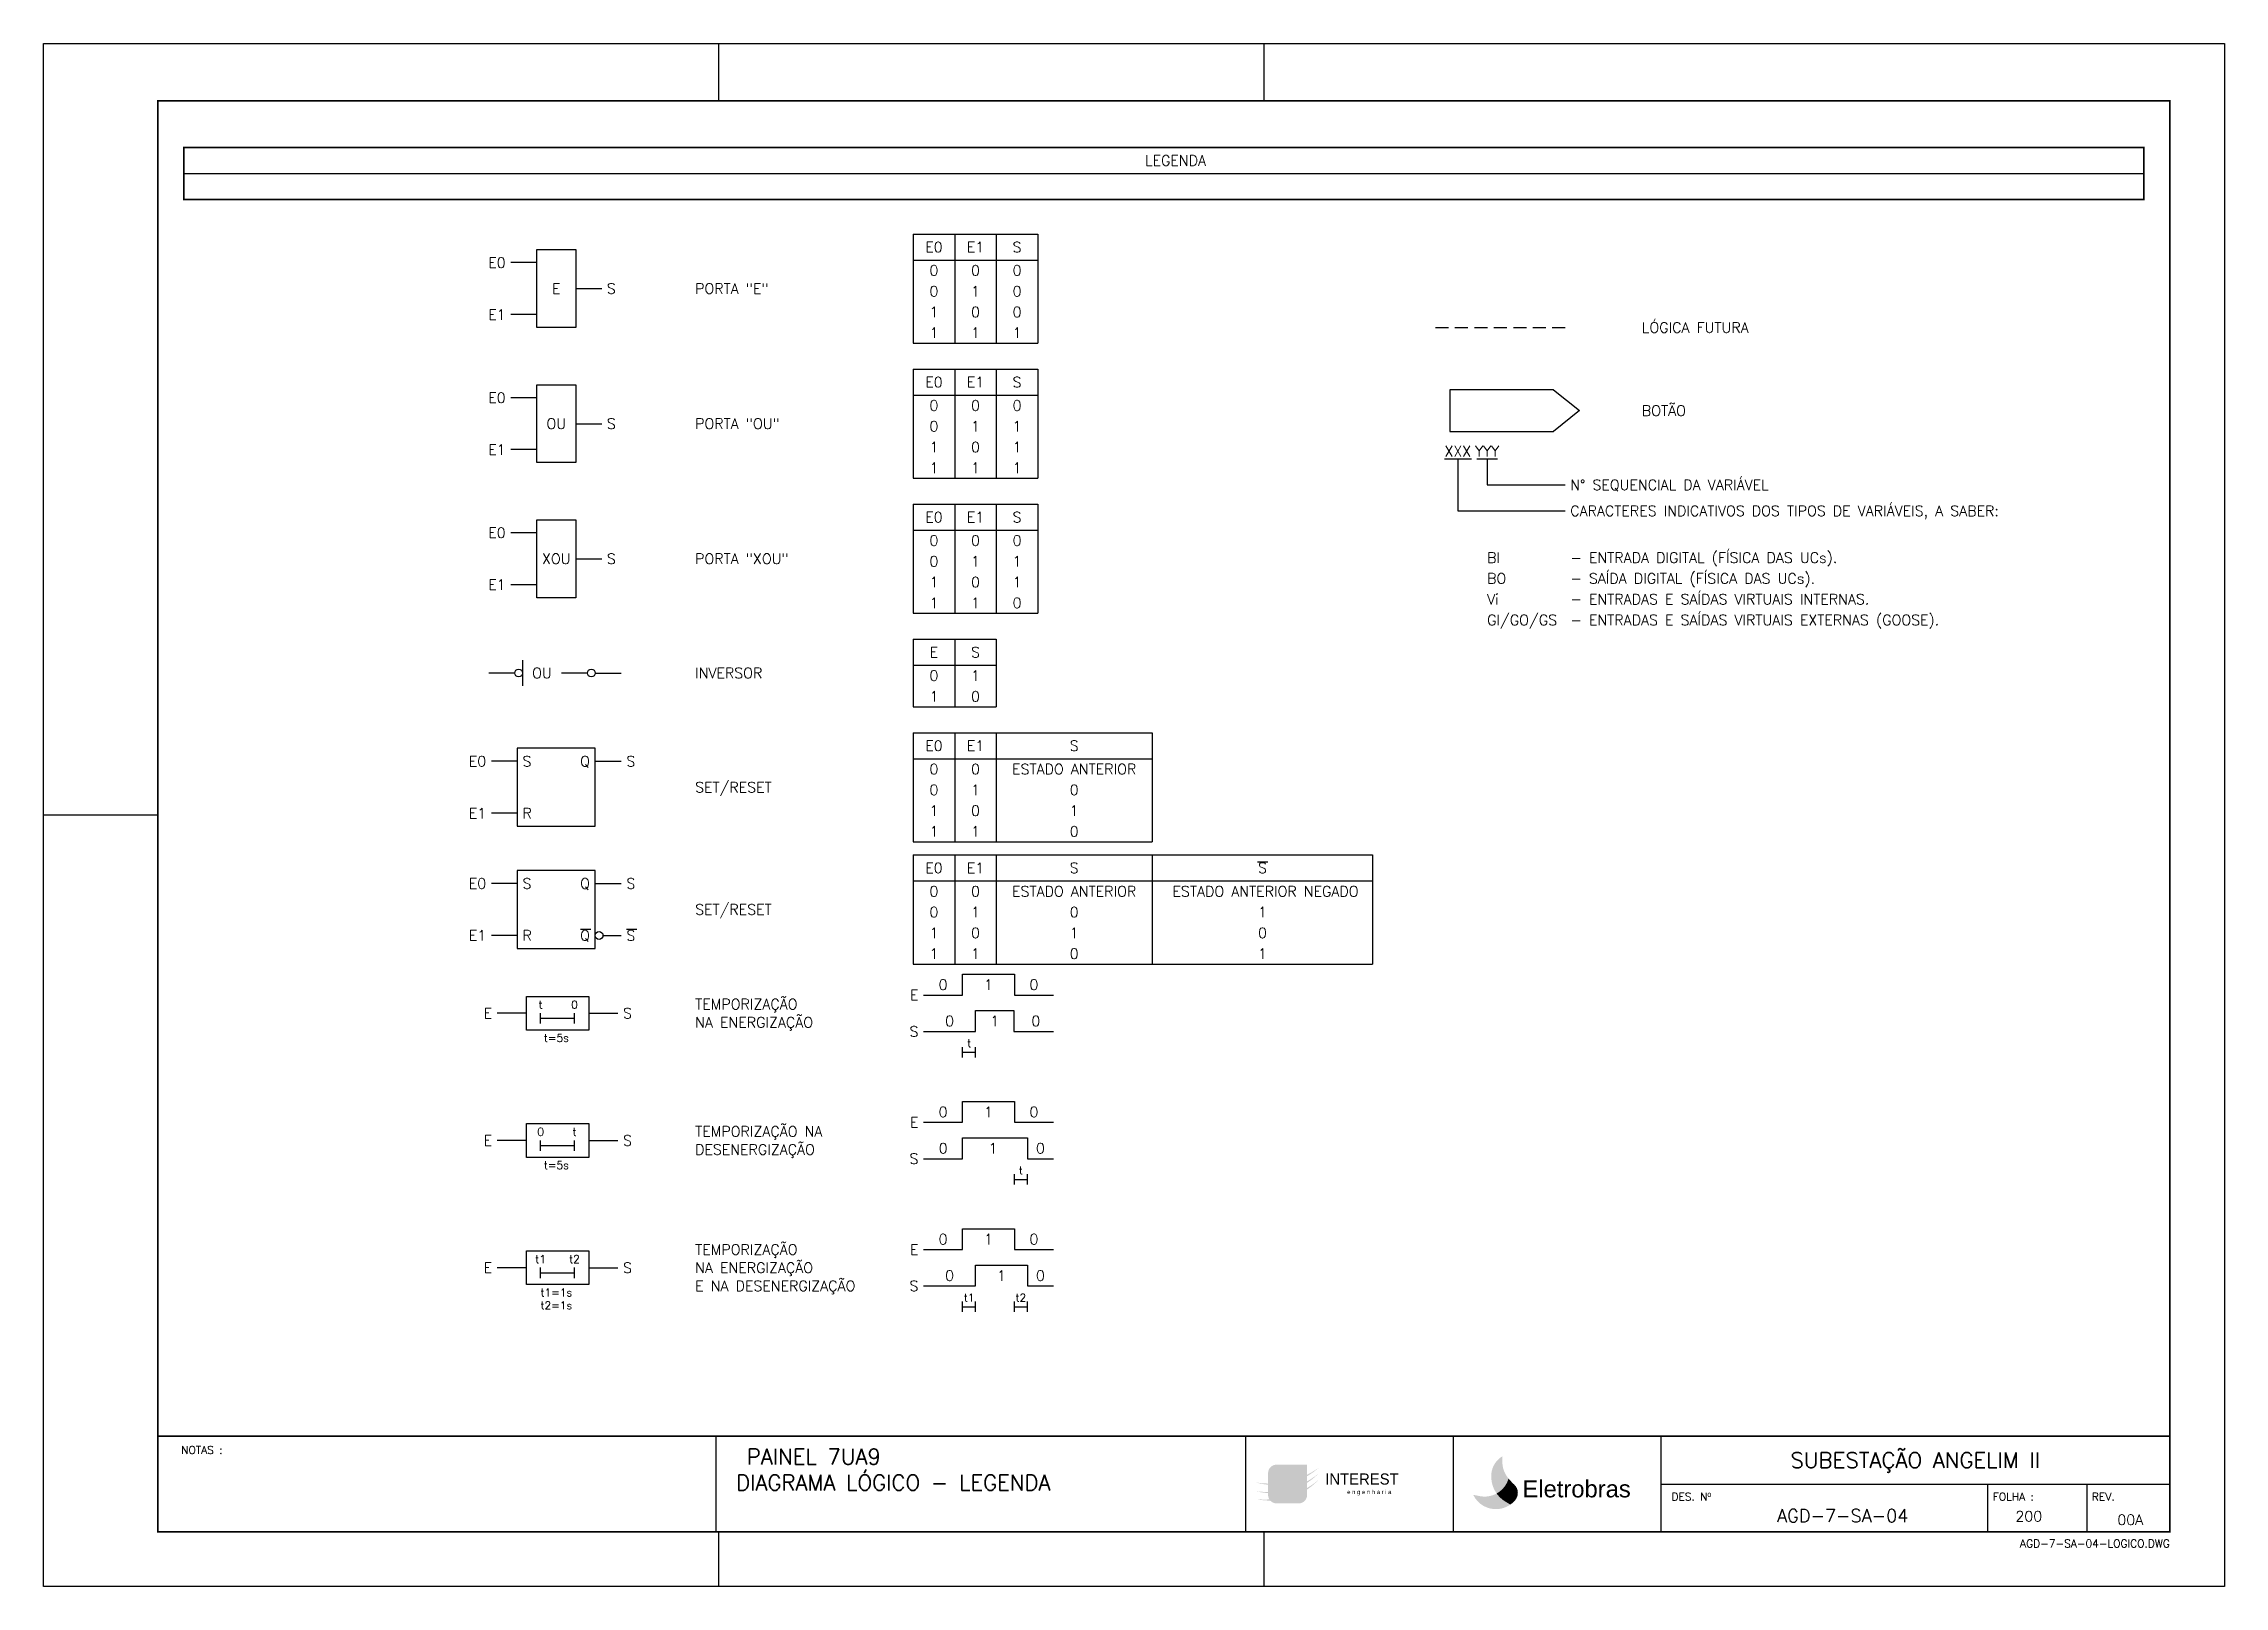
# Model space of a CAD drawing. Header units: millimetres. Extents: x 0 to 420, y 0 to 297.
import ezdxf
from ezdxf.enums import TextEntityAlignment as Align

# ---------------------------------------------------------------- set-up
doc = ezdxf.new("R2010")
doc.units = ezdxf.units.MM
doc.linetypes.add('HIDDEN', pattern=[0.375, 0.25, -0.125])
doc.layers.add('-1', color=7, linetype='Continuous')
doc.layers.add('200', color=7, linetype='Continuous')
doc.styles.add('Romans', font='romans.shx')
doc.styles.add('swis721ltexbt', font='swissel.ttf')
doc.styles.add('TÍTULO', font='bgothm.ttf')

# ---------------------------------------------------------------- blocks, each defined once
blk = doc.blocks.new('05_FLIP-FLOP')
at = {"linetype": 'ByBlock'}
for p, q in [((5, 0), (0, 0)), ((20, 0), (25, 0)), ((5, -10), (0, -10))]:
    blk.add_line(p, q, dxfattribs=at)
blk.add_lwpolyline([(20, -12.5), (20, -3.5), (20, 2.5), (5, 2.5), (5, -12.50736834067609), (20, -12.50736834067609)], dxfattribs=at)
at = {"linetype": 'ByBlock', "style": 'Romans'}
for s, p in [('S', (6, 0)), ('R', (6, -10))]:
    blk.add_text(s, height=2, dxfattribs=at).set_placement(p, align=Align.MIDDLE_LEFT)
blk = doc.blocks.new('Comando')
at = {"lineweight": 25}
for p, q in [((-5, 4), (-25, 4)), ((-25, 4), (-25, -4)), ((-5, 4), (-4.211041237933699e-16, 0)), ((-4.211041237933699e-16, 0), (-5, -4)), ((-25, -4), (-5, -4))]:
    blk.add_line(p, q, dxfattribs=at)
at = {"style": 'Romans', "flags": 12}
for tag, p in [('LINHA1', (-5.466761976042164, 1.71453528811395)), ('LINHA2', (-5.076673393365013, -0.7854647118860498)), ('LINHA3', (-5.104629941686198, -3.28546471188605))]:
    blk.add_attdef(tag, text='', height=2, dxfattribs=at).set_placement(p, align=Align.RIGHT)
blk = doc.blocks.new('A$C50B94123')
at = {"layer": ''}
h = blk.add_hatch(color=30, dxfattribs=at)
h.set_gradient(color1=(5, 5, 5), color2=(133, 133, 133), tint=1, name='SPHERICAL')
edge = h.paths.add_edge_path()
edge.add_arc((-15.26579361261247, 9.644708119324775), 12.83597686203685, 258.065647103654, 316.1711348147143, ccw=False)
edge.add_arc((-16.35620883691172, 13.18511423915987), 16.17472280395064, 264.4513555286467, 309.7854263897207)
edge = h.paths.add_edge_path()
edge.add_arc((-15.02781635183442, 11.0861060865538), 12.835976862037, 256.5523597027098, 314.65784741376996, ccw=False)
edge.add_arc((-16.02435347340315, 14.65407394236269), 16.17472280395063, 262.938068127703, 308.2721389887766)
edge = h.paths.add_edge_path()
edge.add_arc((-14.54554752906074, 12.65599777394488), 12.8359768620369, 254.0424989218203, 312.1479866328806, ccw=False)
edge.add_arc((-15.38488262876513, 16.26418255928405), 16.17472280395056, 260.4282073468137, 305.7622782078874)
h = blk.add_hatch(color=30, dxfattribs=at)
h.set_gradient(color1=(235, 63, 15), color2=(249, 106, 67), tint=1)
edge = h.paths.add_edge_path()
edge.add_arc((-14.04064566026113, 2.091710842868622), 1.63824035376465, 90, 180.0000000000008, ccw=False)
edge.add_line((-14.04064566026113, 3.729951196633294), (-8.162032023640222, 3.729951196633294))
edge.add_line((-8.16203202364045, 3.729951196633294), (-8.16203202364045, -2.092748427320828))
edge.add_arc((-9.800272377405008, -2.092748427320828), 1.638240353764697, -89.99999999999841, 7.958078640513122e-13, ccw=False)
edge.add_line((-9.800272377405008, -3.730988781085614), (-14.04064566026136, -3.730988781085614))
edge.add_arc((-14.04064566026113, -2.092748427320828), 1.638240353764685, 179.9999999999992, 269.99999999999835, ccw=False)
edge.add_line((-15.67888601402592, -2.092748427320828), (-15.67888601402592, 2.091710842868508))
at = {"layer": '', "style": 'TÍTULO'}
blk.add_text('e n g e n h a r i a', height=0.8222418208671064, dxfattribs=at).set_placement((-0.4397592019452077, -1.937870783976848))
at = {"layer": '', "insert": (-4.665700284129571, 2.032010750117422), "char_height": 2.137828734254477, "attachment_point": 1, "style": 'TÍTULO'}
blk.add_mtext_dynamic_manual_height_columns('INTEREST', width=22.41522282205233, gutter_width=5000, heights=[0], dxfattribs=at)
blk = doc.blocks.new('A3_PADRÃO_ELB_FUNCIONAL_R0')
at = {"layer": '-1'}
h = blk.add_hatch(color=52, dxfattribs=at)
h.dxf.hatch_style = 1
h.set_gradient(color1=(255, 255, 255), color2=(219, 219, 0), tint=1, name='CURVED')
h.paths.add_polyline_path([(280.9475090741806, 24.01124607517704), (280.964260271522, 25.04732435035839, 0.2374842745208784), (278.8368584543394, 21.78500608007744, 0.1839640754547736), (279.8426344249791, 17.88401081065967, 0.197761554642841), (282.1427373753439, 20.75462518983841, -0.006765842908749096), (281.9525808261286, 20.99333593740448, -0.1704469911014208)])
h = blk.add_hatch(color=256, dxfattribs=at)
h.dxf.hatch_style = 1
h.set_gradient(color1=(4, 109, 154), color2=(106, 208, 251), rotation=100.00000000000003, one_color=1, tint=0.699999988079071, name='INVHEMISPHERICAL')
h.paths.add_polyline_path([(281.5673033008978, 16.29113458494976, -0.1048381939187001), (279.8426344249791, 17.88401081065967, -0.1773435074553258), (276.5586958815155, 17.37503181889042), (275.3358586186122, 17.61944006036356, 0.3251477335083075), (280.3109636296912, 14.90438363680005, 0.120760907917335), (282.483584431994, 15.74589158247545)])
at = {"layer": '-1', "true_color": 0x00a800}
h = blk.add_hatch(color=94, dxfattribs=at)
h.dxf.hatch_style = 1
h.paths.add_polyline_path([(283.2256716470046, 19.60658504373714, -0.03502881821197043), (282.1427373753439, 20.75462518983841, -0.197761554642841), (279.8426344249791, 17.88401081065967, 0.1048381939187006), (281.5673033008978, 16.29113458494976), (282.483584431994, 15.74589158247545, 0.06424220193402479), (283.4099347700875, 16.58867496044695, 0.4024724162321053)])
at = {"layer": '-1', "linetype": 'Continuous'}
for p, q in [((311.4999999999998, 19.69999999999999), (409.4999999999998, 19.69999999999999)), ((374.3731073553345, 19.69999999999999), (374.3731073553345, 10.5)), ((393.5, 19.69999999999999), (393.5, 10.5))]:
    blk.add_line(p, q, dxfattribs=at)
at = {"layer": '-1', "color": 5, "linetype": 'Continuous', "const_width": 0.3}
for points in [[(22, 28.89999999999998), (409.4999999999998, 28.89999999999998)], [(129.5, 10.5), (129.5, 28.89999999999998)], [(231.4999999999998, 10.5), (231.4999999999998, 28.89999999999998)], [(271.4999999999998, 10.5), (271.4999999999998, 28.89999999999998)], [(311.4999999999998, 10.5), (311.4999999999998, 28.89999999999998)]]:
    blk.add_lwpolyline(points, dxfattribs=at)
for p, q in [((129.9999999999999, 296.9999999999999), (129.9999999999999, 286)), ((234.9999999999999, 296.9999999999999), (234.9999999999999, 286)), ((0, 148.5), (22, 148.5)), ((130.0000000000001, 10.5), (130.0000000000001, 0)), ((235.0000000000001, 10.5), (235.0000000000001, 0))]:
    blk.add_line(p, q)
blk.add_lwpolyline([(0, 0), (0, 296.9999999999999), (419.9999999999999, 296.9999999999999), (419.9999999999999, 0)], close=True)
at = {"color": 5, "const_width": 0.3}
blk.add_lwpolyline([(22, 286), (409.5, 286), (409.5, 10.5), (22, 10.5)], close=True, dxfattribs=at)
at = {"layer": '-1'}
blk.add_blockref('A$C50B94123', (251.4999999999998, 19.69999999999999), dxfattribs=at)
at = {"layer": '-1', "linetype": 'Continuous', "style": 'Romans'}
for s, p in [('NOTAS :', (26.5, 25.5)), ('DES. Nº ', (313.4999999999998, 16.5)), ('FOLHA :', (375.3731073553345, 16.5)), ('REV.', (394.5, 16.5))]:
    blk.add_text(s, height=1.5, dxfattribs=at).set_placement(p)
at = {"layer": '-1', "color": 102, "style": 'swis721ltexbt'}
blk.add_text('Eletrobras', height=3.276000000000002, dxfattribs=at).set_placement((284.8141043169768, 17.13231759443562))
at = {"layer": '-1', "lineweight": -3, "style": 'Romans'}
for tag, p in [('TITULO1PAG', (133.3567601827599, 24.97611892621899)), ('TITULO2PAG', (133.3567601827599, 19.97611892621899)), ('TITULO3PAG', (133.3567601827599, 14.97611892621899))]:
    blk.add_attdef(tag, text='', height=3, dxfattribs=at).set_placement(p, align=Align.MIDDLE_LEFT)
at = {"layer": '-1', "linetype": 'Continuous', "style": 'Romans'}
for tag, height, p in [('SISTEMA', 3, (360.4999999999998, 24.29999999999995)), ('DESENHO_NUM_CORPO', 2.5, (346.4999999999995, 13.60000000000002))]:
    blk.add_attdef(tag, text='', height=height, dxfattribs=at).set_placement(p, align=Align.MIDDLE_CENTER)
blk.add_attdef('FL', text='', height=2, dxfattribs=at).set_placement((384.8996643384253, 12.5), align=Align.RIGHT)
at = {"layer": '-1', "lineweight": -3, "style": 'Romans'}
blk.add_attdef('REV', text='', height=2, dxfattribs=at).set_placement((401.8720942482025, 12.81760492851993), align=Align.MIDDLE_CENTER)
at = {"insert": (409.5, 7.5), "char_height": 1.5, "attachment_point": 9, "style": 'Romans'}
blk.add_mtext('AGD-7-SA-04-LOGICO.DWG', dxfattribs=at)

msp = doc.modelspace()

# ---------------------------------------------------------------- linework, layer by layer
at = {"layer": '200', "color": 7, "linetype": 'Continuous'}
msp.add_line((26.99999991370169, 272.0000007114267), (404.4999999137017, 272.0000007114267), dxfattribs=at)
at = {"layer": '200'}
for p, q in [((167.4781445966621, 260.3362505559087), (191.4781445966621, 260.3362505559087)), ((167.4781445966621, 260.3362505559087), (167.4781445966621, 239.3362505559087)), ((175.4781445966621, 260.3362505559087), (175.4781445966621, 239.3362505559089)), ((183.4781445966621, 260.3362505559087), (183.4781445966621, 239.3362505559089)), ((191.4781445966621, 260.3362505559087), (191.4781445966621, 239.3362505559089)), ((94.9781445966621, 254.8362505559089), (89.9781445966621, 254.8362505559089)), ((167.4781445966621, 255.3362505559089), (191.4781445966621, 255.3362505559089)), ((102.4781445966621, 249.8362505559089), (107.4781445966621, 249.8362505559089)), ((94.9781445966621, 244.8362505559089), (89.9781445966621, 244.8362505559089)), ((167.4781445966621, 239.3362505559087), (191.4781445966621, 239.3362505559087)), ((167.4781445966622, 234.3362505559087), (167.4781445966622, 213.3362505559087)), ((167.4781445966622, 234.3362505559087), (191.4781445966622, 234.3362505559087)), ((175.4781445966622, 234.3362505559087), (175.4781445966622, 213.3362505559089)), ((183.4781445966622, 234.3362505559087), (183.4781445966622, 213.3362505559089)), ((191.4781445966622, 234.3362505559087), (191.4781445966622, 213.3362505559089)), ((94.9781445966621, 228.8362505559089), (89.9781445966621, 228.8362505559089)), ((167.4781445966622, 229.3362505559089), (191.4781445966622, 229.3362505559089)), ((102.4781445966621, 223.8362505559089), (107.4781445966621, 223.8362505559089)), ((94.9781445966621, 218.8362505559089), (89.9781445966621, 218.8362505559089)), ((269.7750021288903, 217.0443209790324), (275.0171216887777, 217.0443209790324)), ((272.3960619088341, 217.0443209790324), (272.3960619088341, 207.0443209790324)), ((276.0171216887777, 217.0443209790324), (280.0171216887777, 217.0443209790324)), ((278.0171216887777, 217.0443209790324), (278.0171216887777, 212.0443209790324)), ((167.4781445966622, 213.3362505559087), (191.4781445966622, 213.3362505559087)), ((278.0171216887777, 212.0443209790324), (293.0171216887777, 212.0443209790324)), ((167.4781445966622, 208.3362505559089), (167.4781445966622, 187.3362505559089)), ((167.4781445966622, 208.3362505559089), (191.4781445966622, 208.3362505559089)), ((175.4781445966622, 208.3362505559089), (175.4781445966622, 187.3362505559091)), ((183.4781445966622, 208.3362505559089), (183.4781445966622, 187.3362505559091)), ((191.4781445966622, 208.3362505559089), (191.4781445966622, 187.3362505559091)), ((272.3960619088341, 207.0443209790324), (293.0171216887777, 207.0443209790324)), ((94.97814459666222, 202.8362505559089), (89.97814459666222, 202.8362505559089)), ((167.4781445966622, 203.3362505559091), (191.4781445966622, 203.3362505559091)), ((102.4781445966622, 197.8362505559089), (107.4781445966622, 197.8362505559089)), ((94.97814459666222, 192.8362505559089), (89.97814459666222, 192.8362505559089)), ((167.4781445966622, 187.3362505559089), (191.4781445966622, 187.3362505559089)), ((167.4781445966621, 182.3362505559089), (183.4781445966621, 182.3362505559089)), ((167.4781445966621, 182.3362505559089), (167.4781445966621, 169.3362505559089)), ((175.4781445966621, 182.3362505559089), (175.4781445966621, 169.3362505559089)), ((183.4781445966621, 182.3362505559089), (183.4781445966621, 169.3362505559089)), ((92.2281445966621, 178.3362505559089), (92.2281445966621, 173.3362505559089)), ((167.4781445966621, 177.3362505559089), (183.4781445966621, 177.3362505559089)), ((90.7281445966621, 175.8362505559089), (85.7281445966621, 175.8362505559089)), ((104.7281445966621, 175.8362505559089), (99.7281445966621, 175.8362505559089)), ((106.2281445966621, 175.8362505559089), (111.2281445966621, 175.8362505559089)), ((167.4781445966621, 169.3362505559089), (183.4781445966621, 169.3362505559089)), ((167.4781445966621, 164.3362505559089), (213.4781445966621, 164.3362505559089)), ((167.4781445966621, 164.3362505559089), (167.4781445966621, 143.3362505559089)), ((175.4781445966621, 164.3362505559089), (175.4781445966621, 143.3362505559089)), ((183.4781445966621, 164.3362505559089), (183.4781445966621, 143.3362505559089)), ((213.4781445966621, 164.3362505559089), (213.4781445966621, 143.3362505559089)), ((167.4781445966621, 159.3362505559089), (213.4781445966621, 159.3362505559089)), ((167.4781445966621, 143.3362505559089), (213.4781445966621, 143.3362505559089)), ((167.4781445966621, 140.8084690295096), (255.9355185652344, 140.8084690295096)), ((167.4781445966621, 140.8084690295096), (167.4781445966621, 119.8084690295096)), ((175.4781445966621, 140.8084690295096), (175.4781445966621, 119.8084690295096)), ((183.4781445966621, 140.8084690295096), (183.4781445966621, 119.8084690295096)), ((213.4781445966621, 140.8084690295096), (213.4781445966621, 119.8084690295096)), ((233.7996998287246, 139.5016959580466), (235.7996998287246, 139.5016959580466)), ((255.9355185652344, 140.8084690295097), (255.9355185652344, 119.8084690295097)), ((167.4781445966621, 135.8084690295096), (255.9355185652344, 135.8084690295096)), ((103.4186207871383, 126.5053801283846), (105.4186207871383, 126.5053801283846)), ((112.2281445966621, 126.5053801283846), (114.2281445966621, 126.5053801283846)), ((167.4781445966621, 119.8084690295096), (255.9355185652344, 119.8084690295097)), ((176.9781445966621, 113.8361958226762), (176.9781445966621, 117.8361958226762)), ((176.9781445966621, 117.8361958226762), (186.9781445966621, 117.8361958226762)), ((186.9781445966621, 117.8361958226762), (186.9781445966621, 113.8361958226762)), ((213.4781445966621, 119.8084690295096), (255.9355185652344, 119.8084690295097)), ((169.4781445966621, 113.8361958226762), (176.9781445966621, 113.8361958226762)), ((186.9781445966621, 113.8361958226762), (194.4781445966621, 113.8361958226762)), ((92.97814459666209, 110.336195822676), (87.36917874275626, 110.336195822676)), ((104.9781445966621, 110.336195822676), (110.5871104505675, 110.336195822676)), ((179.4781445966621, 106.8361958226762), (179.4781445966621, 110.8361958226762)), ((179.4781445966621, 110.8361958226762), (186.8877883357793, 110.8361958226762)), ((186.8877883357793, 110.8361958226762), (186.8877883357793, 106.8361958226762)), ((169.4781445966621, 106.8361958226762), (179.4781445966621, 106.8361958226762)), ((186.8877883357793, 106.8361958226762), (194.4781445966621, 106.8361958226762)), ((176.9781445966621, 101.8361958226762), (176.9781445966621, 103.8361958226762)), ((176.9781445966621, 102.8361958226762), (179.4781445966621, 102.8361958226762)), ((179.4781445966621, 101.8361958226762), (179.4781445966621, 103.8361958226762)), ((176.9781445966621, 93.33619582267625), (186.9781445966621, 93.33619582267625)), ((176.9781445966621, 89.33619582267625), (176.9781445966621, 93.33619582267625)), ((186.9781445966621, 93.33619582267625), (186.9781445966621, 89.33619582267625)), ((169.4781445966621, 89.33619582267625), (176.9781445966621, 89.33619582267625)), ((186.9781445966621, 89.33619582267625), (194.4781445966621, 89.33619582267625)), ((92.97814459666209, 85.83619582267602), (87.36917874275626, 85.83619582267602)), ((104.9781445966621, 85.83619582267602), (110.5871104505675, 85.83619582267602)), ((176.9972626657379, 86.33619582267625), (189.4781445966621, 86.33619582267625)), ((176.9972626657379, 82.33619582267625), (176.9972626657379, 86.33619582267625)), ((189.4781445966621, 86.33619582267625), (189.4781445966621, 82.33619582267625)), ((169.4781445966621, 82.33619582267625), (176.9972626657379, 82.33619582267625)), ((189.4781445966621, 82.33619582267625), (194.4781445966621, 82.33619582267625)), ((186.9781445966621, 77.33619582267625), (186.9781445966621, 79.33619582267625)), ((186.9781445966621, 78.33619582267625), (189.4781445966621, 78.33619582267625)), ((189.4781445966621, 77.33619582267625), (189.4781445966621, 79.33619582267625)), ((176.9781445966621, 68.83619582267625), (186.9781445966621, 68.83619582267625)), ((176.9781445966621, 64.83619582267625), (176.9781445966621, 68.83619582267625)), ((186.9781445966621, 68.83619582267625), (186.9781445966621, 64.83619582267625)), ((169.4781445966621, 64.83619582267625), (176.9781445966621, 64.83619582267625)), ((186.9781445966621, 64.83619582267625), (194.4781445966621, 64.83619582267625)), ((92.97814459666209, 61.33619582267579), (87.36917874275672, 61.33619582267579)), ((104.9781445966621, 61.33619582267579), (110.5871104505675, 61.33619582267579)), ((179.4781445966621, 61.83619582267625), (189.4781445966621, 61.83619582267625)), ((179.4781445966621, 57.83619582267625), (179.4781445966621, 61.83619582267625)), ((189.4781445966621, 61.83619582267625), (189.4781445966621, 57.83619582267625)), ((169.4781445966621, 57.83619582267625), (179.4781445966621, 57.83619582267625)), ((176.9781445966621, 52.83619582267625), (176.9781445966621, 54.83619582267625)), ((179.4781445966621, 52.83619582267625), (179.4781445966621, 54.83619582267625)), ((186.9781445966621, 52.83619582267625), (186.9781445966621, 54.83619582267625)), ((189.4781445966621, 57.83619582267625), (194.4781445966621, 57.83619582267625)), ((189.4781445966621, 52.83619582267625), (189.4781445966621, 54.83619582267625)), ((176.9781445966621, 53.83619582267625), (179.4781445966621, 53.83619582267625)), ((186.9781445966621, 53.83619582267625), (189.4781445966621, 53.83619582267625))]:
    msp.add_line(p, q, dxfattribs=at)
at = {"layer": '200', "linetype": 'HIDDEN', "ltscale": 10}
msp.add_line((268.0619709232419, 242.3362505559089), (293.5619709232419, 242.3362505559089), dxfattribs=at)
at = {"layer": '200', "linetype": 'ByBlock'}
for p, q in [((91.2281445966621, 135.3121531998476), (86.2281445966621, 135.3121531998476)), ((106.2281445966621, 135.3121531998476), (111.2281445966621, 135.3121531998476)), ((91.2281445966621, 125.3121531998476), (86.2281445966621, 125.3121531998476)), ((107.7281445966621, 125.3121531998476), (111.2281445966621, 125.3121531998476))]:
    msp.add_line(p, q, dxfattribs=at)
at = {"layer": '200', "color": 7}
for p, q in [((95.72814459666209, 108.3652767615035), (95.72814459666209, 110.3652767615035)), ((95.72814459666209, 109.3652767615035), (102.2281445966621, 109.3652767615035)), ((102.2281445966621, 108.3652767615035), (102.2281445966621, 110.3652767615035)), ((95.72814459666209, 83.86527676150354), (95.72814459666209, 85.86527676150354)), ((95.72814459666209, 84.86527676150354), (102.2281445966621, 84.86527676150354)), ((102.2281445966621, 83.86527676150354), (102.2281445966621, 85.86527676150354)), ((95.72814459666209, 59.36527676150331), (95.72814459666209, 61.36527676150331)), ((95.72814459666209, 60.36527676150331), (102.2281445966621, 60.36527676150331)), ((102.2281445966621, 59.36527676150331), (102.2281445966621, 61.36527676150331))]:
    msp.add_line(p, q, dxfattribs=at)
at = {"layer": '200', "color": 5, "const_width": 0.3}
msp.add_lwpolyline([(27.00000097174734, 277.0000003848016), (404.5000009717473, 277.0000003848016), (404.4999999137017, 267.0000010380517), (26.99999991370169, 267.0000010380517)], close=True, dxfattribs=at)
at = {"layer": '200', "linetype": 'ByBlock'}
for points in [[(94.9781445966621, 257.3362505559089), (102.4781445966621, 257.3362505559089), (102.4781445966621, 242.3362505559089), (94.9781445966621, 242.3362505559089)], [(94.9781445966621, 231.3362505559089), (102.4781445966621, 231.3362505559089), (102.4781445966621, 216.3362505559089), (94.9781445966621, 216.3362505559089)], [(94.97814459666222, 205.3362505559089), (102.4781445966622, 205.3362505559089), (102.4781445966622, 190.3362505559089), (94.97814459666222, 190.3362505559089)]]:
    msp.add_lwpolyline(points, close=True, dxfattribs=at)
msp.add_lwpolyline([(106.2281445966621, 122.8121531998476), (106.2281445966621, 131.8121531998476), (106.2281445966621, 137.8121531998476), (91.2281445966621, 137.8121531998476), (91.2281445966621, 122.8047848591715), (106.2281445966621, 122.8047848591715)], dxfattribs=at)
at = {"layer": '200', "color": 7}
for points in [[(92.97814459666209, 113.5861958226758), (104.9781445966621, 113.5861958226758), (104.9781445966621, 107.086195822676), (92.97814459666209, 107.086195822676)], [(92.97814459666209, 89.08619582267579), (104.9781445966621, 89.08619582267579), (104.9781445966621, 82.58619582267602), (92.97814459666209, 82.58619582267602)], [(92.97814459666209, 64.58619582267579), (104.9781445966621, 64.58619582267579), (104.9781445966621, 58.08619582267579), (92.97814459666209, 58.08619582267579)]]:
    msp.add_lwpolyline(points, close=True, dxfattribs=at)
at = {"layer": '200'}
for centre in [(91.4781445966621, 175.8362505559089), (105.4781445966621, 175.8362505559089)]:
    msp.add_circle(centre, 0.75, dxfattribs=at)
at = {"layer": '200', "color": 0}
msp.add_circle((106.9781445966621, 125.3121531998476), 0.75, dxfattribs=at)

# ---------------------------------------------------------------- block references
ref = msp.add_blockref('A3_PADRÃO_ELB_FUNCIONAL_R0', (0, 0))
ref.add_attrib('DESENHO_NUM_CORPO', 'AGD-7-SA-04', dxfattribs={"layer": '-1', "linetype": 'Continuous', "height": 2.5, "style": 'Romans'}).set_placement((346.4999999999995, 13.60000000000002), align=Align.MIDDLE_CENTER)
ref.add_attrib('SISTEMA', 'SUBESTAÇÃO ANGELIM II', dxfattribs={"layer": '-1', "linetype": 'Continuous', "height": 3, "style": 'Romans'}).set_placement((360.4999999999998, 24.29999999999995), align=Align.MIDDLE_CENTER)
at = {"layer": '200'}
for name, p in [('Comando', (295.8119709232419, 226.3427852252278)), ('05_FLIP-FLOP', (86.2281445966621, 158.8399347262468))]:
    msp.add_blockref(name, p, dxfattribs=at)

# ---------------------------------------------------------------- texts
at = {"layer": '200', "style": 'Romans'}
for s, p in [('E0', (171.4781445966621, 257.8362505559089)), ('E1', (179.4781445966621, 257.8362505559089)), ('S', (187.4781445966621, 257.8362505559089)), ('0', (171.4781445966621, 253.3362505559089)), ('0', (179.4781445966621, 253.3362505559089)), ('0', (187.4781445966621, 253.3362505559089)), ('0', (171.4781445966621, 249.3362505559087)), ('1', (179.4781445966621, 249.3362505559087)), ('0', (187.4781445966621, 249.3362505559087)), ('1', (171.4781445966621, 245.3362505559087)), ('0', (179.4781445966621, 245.3362505559087)), ('0', (187.4781445966621, 245.3362505559087)), ('1', (171.4781445966621, 241.3362505559087)), ('1', (179.4781445966621, 241.3362505559087)), ('1', (187.4781445966621, 241.3362505559087)), ('E0', (171.4781445966622, 231.8362505559089)), ('E1', (179.4781445966622, 231.8362505559089)), ('S', (187.4781445966622, 231.8362505559089)), ('0', (171.4781445966622, 227.3362505559089)), ('0', (179.4781445966622, 227.3362505559089)), ('0', (187.4781445966622, 227.3362505559089)), ('0', (171.4781445966622, 223.3362505559087)), ('1', (179.4781445966622, 223.3362505559087)), ('1', (187.4781445966622, 223.3362505559087)), ('1', (171.4781445966622, 219.3362505559087)), ('0', (179.4781445966622, 219.3362505559087)), ('1', (187.4781445966622, 219.3362505559087)), ('XXX', (272.3691266719607, 218.5443209790324)), ('YYY', (278.0171216887777, 218.5443209790324)), ('1', (171.4781445966622, 215.3362505559087)), ('1', (179.4781445966622, 215.3362505559087)), ('1', (187.4781445966622, 215.3362505559087)), ('E0', (171.4781445966622, 205.8362505559091)), ('E1', (179.4781445966622, 205.8362505559091)), ('S', (187.4781445966622, 205.8362505559091)), ('0', (171.4781445966622, 201.3362505559091)), ('0', (179.4781445966622, 201.3362505559091)), ('0', (187.4781445966622, 201.3362505559091)), ('0', (171.4781445966622, 197.3362505559089)), ('1', (179.4781445966622, 197.3362505559089)), ('1', (187.4781445966622, 197.3362505559089)), ('1', (171.4781445966622, 193.3362505559089)), ('0', (179.4781445966622, 193.3362505559089)), ('1', (187.4781445966622, 193.3362505559089)), ('1', (171.4781445966622, 189.3362505559089)), ('1', (179.4781445966622, 189.3362505559089)), ('0', (187.4781445966622, 189.3362505559089)), ('E', (171.4781445966621, 179.8362505559089)), ('S', (179.4781445966621, 179.8362505559089)), ('OU', (95.9781445966621, 175.8362505559089)), ('0', (171.4781445966621, 175.3362505559089)), ('1', (171.4781445966621, 171.3362505559089)), ('0', (179.4781445966621, 171.3362505559089)), ('1', (179.4781445966621, 175.3362505559089)), ('E0', (171.4781445966621, 161.8362505559089)), ('E1', (179.4781445966621, 161.8362505559089)), ('S', (198.4781445966621, 161.8362505559089)), ('0', (171.4781445966621, 157.3362505559089)), ('0', (179.4781445966621, 157.3362505559089)), ('ESTADO ANTERIOR', (198.4781445966621, 157.3362505559089)), ('0', (171.4781445966621, 153.3362505559089)), ('1', (179.4781445966621, 153.3362505559089)), ('0', (198.4781445966621, 153.3362505559089)), ('1', (171.4781445966621, 149.3362505559089)), ('0', (179.4781445966621, 149.3362505559089)), ('1', (198.4781445966621, 149.3362505559089)), ('1', (171.4781445966621, 145.3362505559089)), ('1', (179.4781445966621, 145.3362505559089)), ('0', (198.4781445966621, 145.3362505559089)), ('E0', (171.4781445966621, 138.3084690295096)), ('E1', (179.4781445966621, 138.3084690295096)), ('S', (198.4781445966621, 138.3084690295096)), ('S', (234.7520807811055, 138.3084690295096)), ('0', (171.4781445966621, 133.8084690295096)), ('0', (179.4781445966621, 133.8084690295096)), ('ESTADO ANTERIOR', (198.4781445966621, 133.8084690295096)), ('ESTADO ANTERIOR NEGADO', (235.335287453805, 133.8084690295096)), ('0', (171.4781445966621, 129.8084690295096)), ('1', (179.4781445966621, 129.8084690295096)), ('0', (198.4781445966621, 129.8084690295096)), ('1', (234.7520807811055, 129.8084690295096)), ('1', (171.4781445966621, 125.8084690295096)), ('0', (179.4781445966621, 125.8084690295096)), ('1', (198.4781445966621, 125.8084690295096)), ('0', (234.7520807811055, 125.8084690295096)), ('1', (171.4781445966621, 121.8084690295096)), ('1', (179.4781445966621, 121.8084690295096)), ('0', (198.4781445966621, 121.8084690295096)), ('1', (234.7520807811055, 121.8084690295096)), ('0', (173.2281445966621, 115.8361958226762)), ('1', (181.9781445966621, 115.8361958226762)), ('0', (190.7281445966621, 115.8361958226762)), ('0', (174.4781445966621, 108.8361958226762)), ('1', (183.1977865938877, 108.8361958226762)), ('0', (191.0917435442173, 108.8361958226762)), ('0', (173.2281445966621, 91.33619582267625)), ('1', (181.9781445966621, 91.33619582267625)), ('0', (190.7281445966621, 91.33619582267625)), ('0', (173.2482517514206, 84.33619582267625)), ('1', (182.8382870061635, 84.33619582267625)), ('0', (191.9781445966621, 84.33619582267625)), ('0', (173.2281445966621, 66.83619582267625)), ('1', (181.9781445966621, 66.83619582267625)), ('0', (190.7281445966621, 66.83619582267625)), ('0', (174.4781445966621, 59.83619582267625)), ('1', (184.4781445966621, 59.83619582267625)), ('0', (191.9781445966621, 59.83619582267625))]:
    msp.add_text(s, height=2, dxfattribs=at).set_placement(p, align=Align.MIDDLE)
for s, p in [('E0', (88.9781445966621, 254.8362505559089)), ('E1', (88.9781445966621, 244.8362505559089)), ('E0', (88.9781445966621, 228.8362505559089)), ('E1', (88.9781445966621, 218.8362505559089)), ('E0', (88.97814459666222, 202.8362505559089)), ('E1', (88.97814459666222, 192.8362505559089)), ('E0', (85.2281445966621, 158.8399347262468)), ('Q', (105.2281445966621, 158.8399347262468)), ('E1', (85.2281445966621, 148.8399347262468)), ('E0', (85.2281445966621, 135.3121531998476)), ('Q', (105.2281445966621, 135.3121531998476)), ('E1', (85.2281445966621, 125.3121531998476)), ('Q', (105.2281445966621, 125.3121531998476)), ('E', (168.4781445966621, 113.8361958226762)), ('E', (86.36917874275626, 110.336195822676)), ('S', (168.4781445966621, 106.8361958226762)), ('E', (168.4781445966621, 89.33619582267625)), ('E', (86.36917874275626, 85.83619582267602)), ('S', (168.4781445966621, 82.33619582267625)), ('E', (168.4781445966621, 64.83619582267625)), ('E', (86.36917874275672, 61.33619582267579)), ('S', (168.4781445966621, 57.83619582267625))]:
    msp.add_text(s, height=2, dxfattribs=at).set_placement(p, align=Align.MIDDLE_RIGHT)
at = {"layer": '200', "linetype": 'ByBlock', "style": 'Romans'}
for s, p in [('E', (98.7281445966621, 249.8362505559089)), ('OU', (98.7281445966621, 223.8362505559089)), ('XOU', (98.72814459666222, 197.8362505559089))]:
    msp.add_text(s, height=2, dxfattribs=at).set_placement(p, align=Align.MIDDLE)
at = {"layer": '200', "style": 'Romans'}
for s, p in [('S', (108.4781445966621, 249.8362505559089)), ('PORTA "E"', (125.4781445966621, 249.8362505559089)), ('LÓGICA FUTURA', (307.8119709232419, 242.3362505559089)), ('BOTÃO', (307.8119709232419, 226.3427852252278)), ('S', (108.4781445966621, 223.8362505559089)), ('PORTA "OU"', (125.4781445966621, 223.8362505559089)), ('N%%D SEQUENCIAL DA VARIÁVEL', (294.0171216887777, 212.0443209790324)), ('CARACTERES INDICATIVOS DOS TIPOS DE VARIÁVEIS, A SABER:', (294.0171216887777, 207.0443209790324)), ('S', (108.4781445966622, 197.8362505559089)), ('PORTA "XOU"', (125.4781445966622, 197.8362505559089)), ('BI', (278.0171216887776, 198.0443209790325)), ('- ENTRADA DIGITAL (FÍSICA DAS UCs).', (294.0171216887777, 198.0443209790324)), ('BO', (278.0171216887776, 194.0443209790325)), ('- SAÍDA DIGITAL (FÍSICA DAS UCs).', (294.0171216887777, 194.0443209790324)), ('Vi', (278.0171216887776, 190.0443209790325)), ('- ENTRADAS E SAÍDAS VIRTUAIS INTERNAS.', (294.0171216887777, 190.0443209790324)), ('GI/GO/GS', (278.0171216887776, 186.0443209790325)), ('- ENTRADAS E SAÍDAS VIRTUAIS EXTERNAS (GOOSE).', (294.0171216887777, 186.0443209790324)), ('INVERSOR', (125.4781445966621, 175.8362505559089)), ('S', (112.2281445966621, 158.8399347262468)), ('SET/RESET', (125.4781445966621, 153.8362505559089)), ('S', (112.2281445966621, 135.3121531998476)), ('SET/RESET', (125.4781445966621, 130.3084690295096)), ('S', (112.2281445966621, 125.3121531998476)), ('TEMPORIZAÇÃO', (125.4781445966621, 112.086195822676)), ('S', (111.5871104505675, 110.336195822676)), ('NA ENERGIZAÇÃO', (125.4781445966621, 108.586195822676)), ('TEMPORIZAÇÃO NA', (125.4781445966621, 87.58619582267602)), ('S', (111.5871104505675, 85.83619582267602)), ('DESENERGIZAÇÃO', (125.4781445966621, 84.08619582267602)), ('TEMPORIZAÇÃO', (125.4781445966621, 64.83619582267602)), ('S', (111.5871104505675, 61.33619582267579)), ('NA ENERGIZAÇÃO', (125.4781445966621, 61.33619582267602)), ('E NA DESENERGIZAÇÃO', (125.4781445966621, 57.83619582267602))]:
    msp.add_text(s, height=2, dxfattribs=at).set_placement(p, align=Align.MIDDLE_LEFT)
at = {"layer": '200', "linetype": 'ByBlock', "style": 'Romans'}
for s, p in [('S', (92.2281445966621, 135.3121531998476)), ('R', (92.2281445966621, 125.3121531998476))]:
    msp.add_text(s, height=2, dxfattribs=at).set_placement(p, align=Align.MIDDLE_LEFT)
at = {"layer": '200', "color": 7, "style": 'Romans'}
for s, p in [('t', (95.72814459666209, 112.0009402750127)), ('0', (102.2281445966621, 112.0009402750127)), ('t=5s', (98.77379675636551, 105.5835906459013)), ('0', (95.72814459666209, 87.50094027501268)), ('t', (102.2281445966621, 87.50094027501268)), ('t=5s', (98.77379675636551, 81.08359064590127)), ('t1', (95.72814459666209, 63.00094027501268)), ('t2', (102.2281445966621, 63.00094027501268)), ('t1=1s', (98.77379675636551, 56.58359064590127)), ('t2=1s', (98.77379675636551, 54.08359064590127))]:
    msp.add_text(s, height=1.5, dxfattribs=at).set_placement(p, align=Align.MIDDLE)
at = {"layer": '200', "style": 'Romans'}
for s, p in [('t', (178.2281445966621, 103.8361958226762)), ('t', (188.2281445966621, 79.33619582267625)), ('t1', (178.2281445966621, 54.83619582267625)), ('t2', (188.2281445966621, 54.83619582267625))]:
    msp.add_text(s, height=1.5, dxfattribs=at).set_placement(p, align=Align.CENTER)
at = {"layer": '200', "lineweight": -3, "style": 'Romans'}
for s, p in [(' PAINEL 7UA9', (133.3567601827599, 24.97611892621899)), ('DIAGRAMA LÓGICO - LEGENDA', (133.3567601827599, 19.97611892621899))]:
    msp.add_text(s, height=3, dxfattribs=at).set_placement(p, align=Align.MIDDLE_LEFT)
at = {"layer": '200', "style": 'Romans'}
msp.add_text('200', height=2, dxfattribs=at).set_placement((384.8996643384253, 12.5), align=Align.RIGHT)
at = {"layer": '200', "lineweight": -3, "style": 'Romans'}
msp.add_text('00A', height=2, dxfattribs=at).set_placement((401.8720942482025, 12.81760492851993), align=Align.MIDDLE_CENTER)
at = {"layer": '200', "color": 7, "linetype": 'Continuous', "insert": (218.0000003564256, 274.500000548114), "char_height": 2, "width": 89.02384526266133, "attachment_point": 5, "line_spacing_factor": 0.96, "style": 'Romans'}
msp.add_mtext('LEGENDA', dxfattribs=at)

doc.saveas('drawing.dxf')
